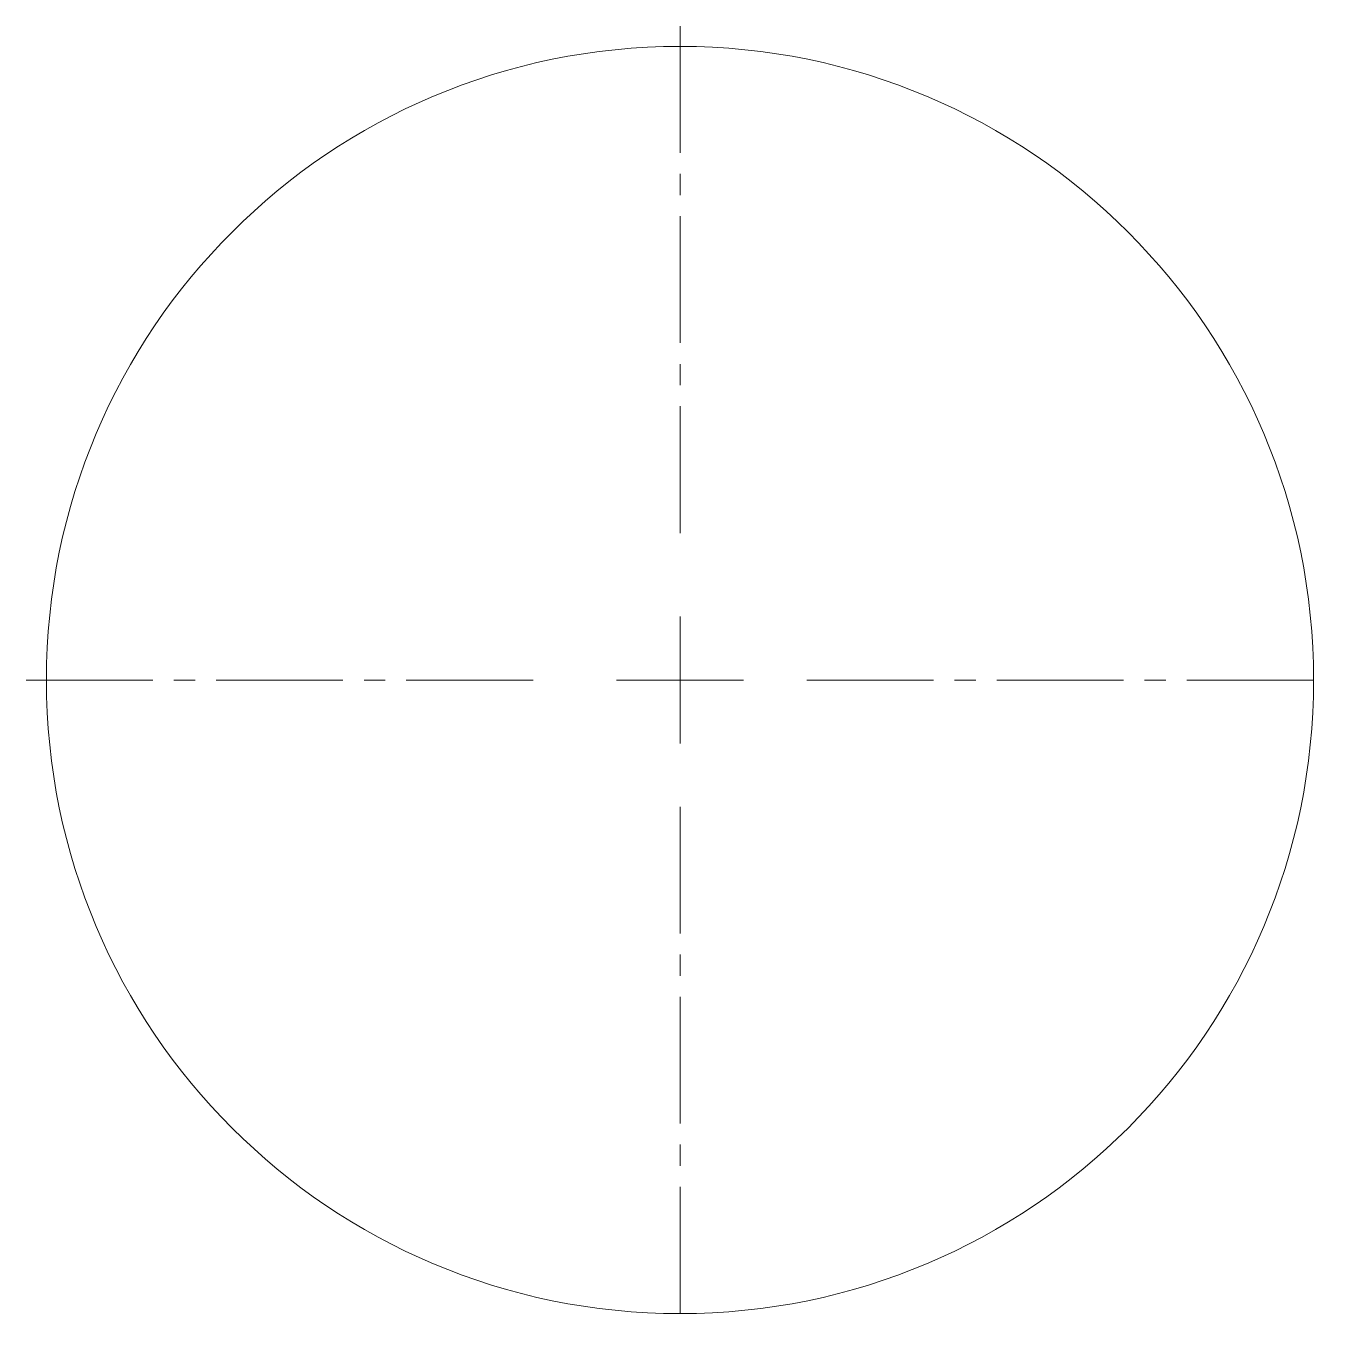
# Model space of a CAD drawing. Header units: inches. Extents: x 171.04 to 178.78, y -469.52 to -461.78.
import ezdxf

# ---------------------------------------------------------------- set-up
doc = ezdxf.new("R2010")
doc.units = ezdxf.units.IN
doc.header["$MEASUREMENT"] = 0
doc.linetypes.add('CENTER2', pattern=[1.125, 0.75, -0.125, 0.125, -0.125])
doc.layers.add('E201-Electrical-2nd-floor', color=1, linetype='Continuous', lineweight=9)

# ---------------------------------------------------------------- blocks, each defined once
blk = doc.blocks.new('*U0')
at = {"layer": 'E201-Electrical-2nd-floor', "color": 0, "linetype": 'CENTER2', "transparency": 16777216}
for p, q in [((0, 0.75), (0, 3.87)), ((-3.87, 0), (-0.75, 0)), ((0.75, 0), (3.87, 0)), ((0, -3.87), (0, -0.75))]:
    blk.add_line(p, q, dxfattribs=at)
at = {"layer": 'E201-Electrical-2nd-floor', "color": 0, "linetype": 'Continuous', "transparency": 16777216}
for p, q in [((0, -0.375), (0, 0.375)), ((-0.375, 0), (0.375, 0))]:
    blk.add_line(p, q, dxfattribs=at)

msp = doc.modelspace()

# ---------------------------------------------------------------- linework, layer by layer
at = {"layer": 'E201-Electrical-2nd-floor'}
msp.add_circle((174.9111, -465.6479), 3.75, dxfattribs=at)

# ---------------------------------------------------------------- block references
at = {"layer": 'E201-Electrical-2nd-floor', "linetype": 'CENTER2', "rotation": 270}
msp.add_blockref('*U0', (174.9111, -465.6479), dxfattribs=at)

doc.saveas('drawing.dxf')
